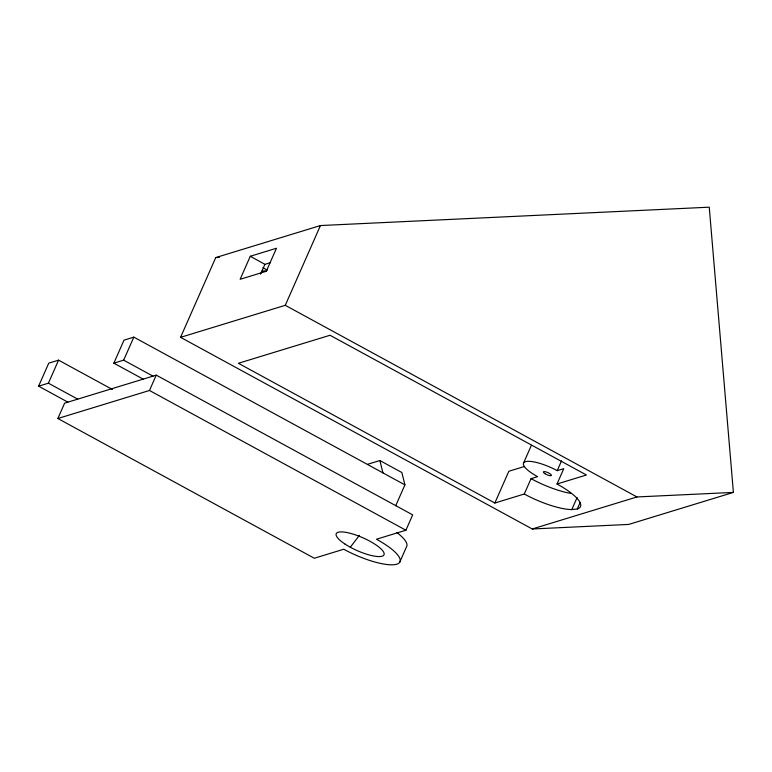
<?xml version="1.0" encoding="UTF-8"?>
<svg xmlns="http://www.w3.org/2000/svg" width="772" height="772" viewBox="0 0 772 772"><rect width="100%" height="100%" fill="white"/><g stroke="black" fill="none" stroke-linecap="round" stroke-linejoin="round"><path stroke-width="1.16" d="M67.907 402.154L38.6 386.183L48.752 363.158L58.566 360.157L112.403 389.493M38.6 386.183L48.414 383.182L58.566 360.157M57.861 418.501L64.636 403.148L156.243 375.134L412.682 514.876L405.908 530.219L376.466 539.232A43.541 11.705 23.8 0 1 396.74 564.197A43.541 11.705 23.8 0 1 343.743 549.239L314.3 558.243L57.861 418.501L149.478 390.478L405.908 530.219M143.158 379.129L113.851 363.168L124.012 340.143L133.826 337.132L404.914 484.864L395.727 505.699M113.851 363.168L123.665 360.157L133.826 337.132M149.478 390.478L156.243 375.134M180.571 337.335L215.745 257.578L320.448 225.549L709.246 207.185L733.4 492.401L628.697 524.429L532.246 528.984L180.571 337.335L285.264 305.307L636.948 496.956L733.4 492.401M250.292 256.256L240.14 279.281L266.311 271.271L276.472 248.246L250.292 256.256L264.902 264.342L270.596 262.596M260.569 274.166L264.902 264.342M285.264 305.307L320.448 225.549M399.722 562.219L406.497 546.875A43.541 11.705 23.8 0 0 396.904 532.564M580.177 502.398L577.273 508.98A43.541 11.705 23.8 0 0 556.998 484.005L586.45 475.002L330.011 335.26L238.394 363.284L494.833 503.026L508.835 471.267L524.584 466.452M523.638 462.872L531.377 445.328M494.833 503.026L524.275 494.012L531.049 478.669L537.592 476.662A26.123 7.025 23.8 0 1 525.433 461.685A26.123 7.025 23.8 0 1 557.22 470.659L563.772 468.662L556.998 484.005M557.22 470.659L561.562 460.816M524.275 494.012A43.541 11.705 23.8 0 0 571.791 509.588L577.109 497.535M350.285 547.232L359.395 535.363M367.597 464.3L379.882 460.537L401.865 472.522L404.914 484.864M532.246 528.984L636.948 496.956M571.791 509.588L577.273 508.98M215.745 257.578L219.354 257.404M261.92 271.059L266.726 270.827M262.953 267.739L267.151 270.026M123.665 360.157L152.972 376.128M48.414 383.182L77.721 399.153M379.882 460.537L382.931 472.889M570.952 493.453A43.541 11.705 23.8 0 1 531.049 478.669M544.878 473.632A4.352 1.168 23.8 0 0 551.372 475.465A4.352 1.168 23.8 0 0 545.978 471.895A4.352 1.168 23.8 0 0 544.878 473.632M344.939 544.028A26.123 7.025 23.8 0 0 383.877 555.029A26.123 7.025 23.8 0 0 351.501 533.645A26.123 7.025 23.8 0 0 344.939 544.028"/></g></svg>
